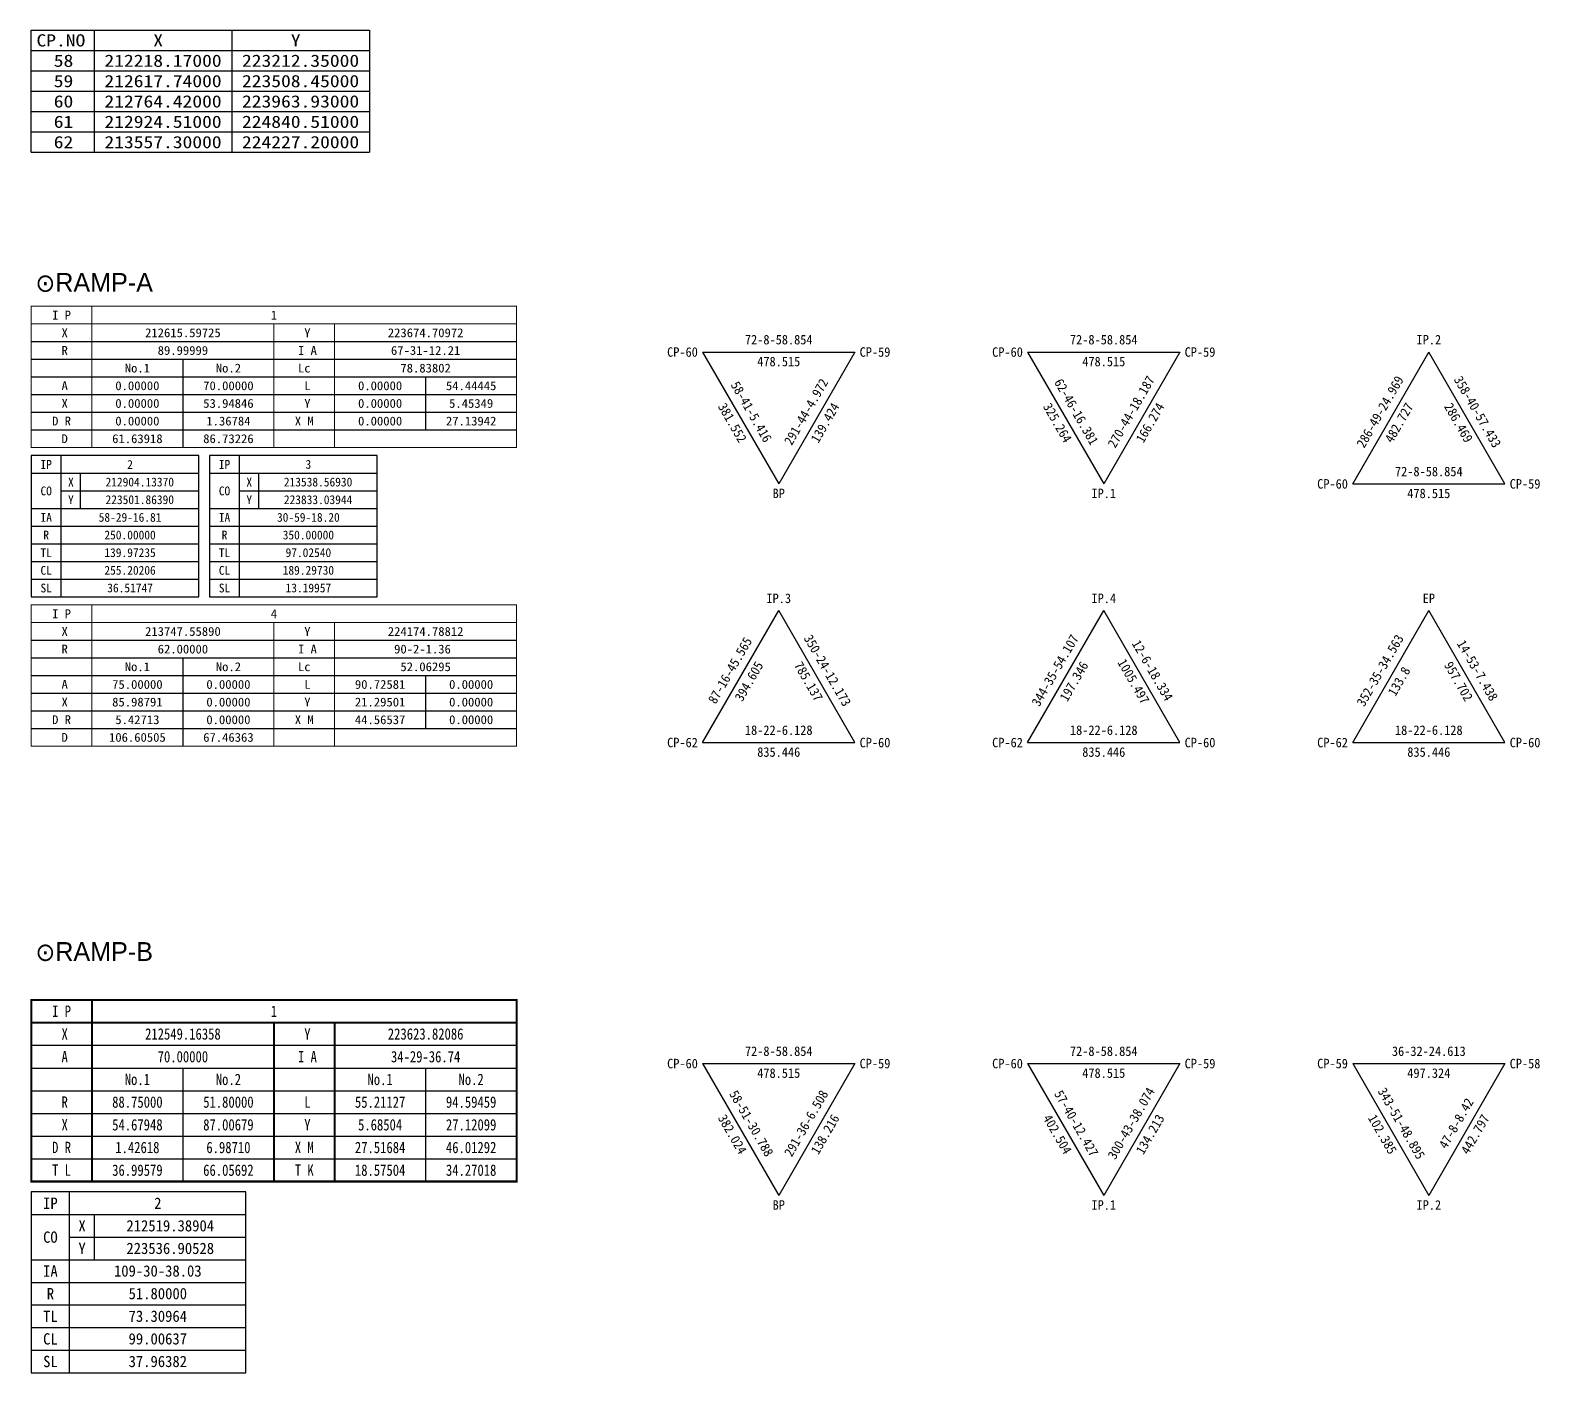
# Model space of a CAD drawing. Extents: x -5410 to -3212, y 168 to 1565.
# Drawn here: x -3989 to -3212, y 866 to 1557 of the extents above; entities that cross this region are included whole.
import ezdxf
from ezdxf.enums import TextEntityAlignment as Align

# ---------------------------------------------------------------- set-up
doc = ezdxf.new("R2010")
doc.units = 0
doc.header["$MEASUREMENT"] = 0
for name, color, linetype in [('CA-ALGN-TBSM', 2, 'CONTINUOUS'), ('CA-DIML', 1, 'CONTINUOUS'), ('CA-DIMT', 3, 'CONTINUOUS'), ('CA-TABL-LIN1', 4, 'CONTINUOUS'), ('CA-TABL-LIN2', 1, 'CONTINUOUS'), ('CA-TABL-TEX2', 3, 'CONTINUOUS'), ('CZ-TEX1', 6, 'CONTINUOUS')]:
    doc.layers.add(name, color=color, linetype=linetype)
doc.styles.add('GHS', font='DotumChe.ttf')
doc.styles.add('GTXT', font='DotumChe.ttf')

# ---------------------------------------------------------------- blocks, each defined once
blk = doc.blocks.new('CACTCRV')
at = {"layer": 'CA-TABL-LIN1'}
blk.add_line((-15.25, -20), (-15.25, 20), dxfattribs=at)
blk.add_lwpolyline([(-23.75, -20), (23.75, -20), (23.75, 20), (-23.75, 20)], close=True, dxfattribs=at)
at = {"layer": 'CA-TABL-LIN2'}
for p, q in [((-23.75, 15), (23.75, 15)), ((-9.75, 5), (-9.75, 15)), ((-15.25, 10), (23.75, 10)), ((-23.75, 5), (23.75, 5)), ((-23.75, 0), (23.75, 0)), ((-23.75, -5), (23.75, -5)), ((-23.75, -10), (23.75, -10)), ((-23.75, -15), (23.75, -15))]:
    blk.add_line(p, q, dxfattribs=at)
at = {"layer": 'CA-TABL-TEX2', "style": 'GTXT'}
for s, p in [('IP', (-19.5, 17.5)), ('X', (-12.5, 12.5)), ('CO', (-19.5, 10)), ('Y', (-12.5, 7.5)), ('IA', (-19.5, 2.5)), ('R', (-19.5, -2.5)), ('TL', (-19.5, -7.5)), ('CL', (-19.5, -12.5)), ('SL', (-19.5, -17.5))]:
    blk.add_text(s, height=2.5, dxfattribs=at).set_placement(p, align=Align.MIDDLE_CENTER)
at = {"layer": 'CA-TABL-TEX2', "style": 'GTXT', "flags": 4}
for tag, p in [('IPNO', (4.25, 17.5)), ('COX', (7, 12.5)), ('COY', (7, 7.5)), ('IA', (4.25, 2.5)), ('R', (4.25, -2.5)), ('TL', (4.25, -7.5)), ('CL', (4.25, -12.5)), ('SL', (4.25, -17.5))]:
    blk.add_attdef(tag, text='', height=2.5, dxfattribs=at).set_placement(p, align=Align.MIDDLE)

msp = doc.modelspace()

# ---------------------------------------------------------------- linework, layer by layer
at = {"layer": 'CA-DIML'}
for p, q in [((-3642.7, 1391.67), (-3564.3, 1391.67)), ((-3642.7, 1391.67), (-3603.5, 1323.78)), ((-3564.3, 1391.67), (-3603.5, 1323.78)), ((-3475.32, 1391.67), (-3436.12, 1323.78)), ((-3475.32, 1391.67), (-3396.92, 1391.67)), ((-3396.92, 1391.67), (-3436.12, 1323.78)), ((-3307.93, 1323.78), (-3268.73, 1391.67)), ((-3229.53, 1323.78), (-3268.73, 1391.67)), ((-3307.93, 1323.78), (-3229.53, 1323.78)), ((-3642.7, 1190.59), (-3603.5, 1258.48)), ((-3564.3, 1190.59), (-3603.5, 1258.48)), ((-3475.32, 1190.59), (-3436.12, 1258.48)), ((-3396.92, 1190.59), (-3436.12, 1258.48)), ((-3307.93, 1190.59), (-3268.73, 1258.48)), ((-3229.53, 1190.59), (-3268.73, 1258.48)), ((-3642.7, 1190.59), (-3564.3, 1190.59)), ((-3475.32, 1190.59), (-3396.92, 1190.59)), ((-3307.93, 1190.59), (-3229.53, 1190.59)), ((-3642.7, 1025.27), (-3603.5, 957.37)), ((-3642.7, 1025.27), (-3564.3, 1025.27)), ((-3564.3, 1025.27), (-3603.5, 957.37)), ((-3475.32, 1025.27), (-3396.92, 1025.27)), ((-3475.32, 1025.27), (-3436.12, 957.37)), ((-3396.92, 1025.27), (-3436.12, 957.37)), ((-3307.93, 1025.27), (-3229.53, 1025.27)), ((-3307.93, 1025.27), (-3268.73, 957.37)), ((-3229.53, 1025.27), (-3268.73, 957.37))]:
    msp.add_line(p, q, dxfattribs=at)
at = {"layer": 'CA-TABL-LIN1'}
for p, q in [((-3988.47, 1557.38), (-3814.33, 1557.38)), ((-3988.47, 1494.51), (-3988.47, 1557.38)), ((-3955.99, 1557.38), (-3955.99, 1494.51)), ((-3814.33, 1557.38), (-3814.33, 1494.51)), ((-3988.47, 1494.51), (-3814.33, 1494.51))]:
    msp.add_line(p, q, dxfattribs=at)
at = {"layer": 'CA-TABL-LIN1', "flags": 128}
for points, const_width in [([(-3988.47, 1342.49), (-3988.47, 1415.21), (-3738.47, 1415.21), (-3738.47, 1342.49)], 0.519), ([(-3988.47, 964.54), (-3988.47, 1058.04), (-3738.47, 1058.04), (-3738.47, 964.54)], 1.04)]:
    msp.add_lwpolyline(points, close=True, dxfattribs=dict(at, const_width=const_width))
for points, const_width in [([(-3957.22, 1415.21), (-3957.22, 1342.49)], 0.519), ([(-3863.47, 1406.12), (-3863.47, 1342.49)], 0.519), ([(-3832.22, 1406.12), (-3832.22, 1342.49)], 0.519), ([(-3988.47, 1188.7), (-3988.47, 1261.43), (-3738.47, 1261.43), (-3738.47, 1188.7), (-3988.47, 1188.7)], 0.519), ([(-3957.22, 1261.43), (-3957.22, 1188.7)], 0.519), ([(-3863.47, 1252.34), (-3863.47, 1188.7)], 0.519), ([(-3832.22, 1252.34), (-3832.22, 1188.7)], 0.519), ([(-3957.22, 1058.04), (-3957.22, 964.54)], 1.04), ([(-3863.47, 1046.35), (-3863.47, 964.54)], 1.04), ([(-3832.22, 1046.35), (-3832.22, 964.54)], 1.04)]:
    msp.add_lwpolyline(points, dxfattribs=dict(at, const_width=const_width))
at = {"layer": 'CA-TABL-LIN2'}
for p, q in [((-3885.16, 1557.38), (-3885.16, 1494.51)), ((-3988.47, 1546.9), (-3814.33, 1546.9)), ((-3988.47, 1546.9), (-3814.33, 1546.9)), ((-3988.47, 1536.43), (-3814.33, 1536.43)), ((-3988.47, 1525.95), (-3814.33, 1525.95)), ((-3988.47, 1515.47), (-3814.33, 1515.47)), ((-3988.47, 1504.99), (-3814.33, 1504.99)), ((-3988.47, 1397.03), (-3738.47, 1397.03)), ((-3988.47, 1387.94), (-3738.47, 1387.94)), ((-3910.34, 1387.94), (-3910.34, 1342.49)), ((-3988.47, 1378.85), (-3738.47, 1378.85)), ((-3785.34, 1378.85), (-3785.34, 1351.58)), ((-3988.47, 1369.76), (-3738.47, 1369.76)), ((-3988.47, 1360.67), (-3738.47, 1360.67)), ((-3988.47, 1351.58), (-3738.47, 1351.58)), ((-3988.47, 1243.24), (-3738.47, 1243.24)), ((-3988.47, 1234.15), (-3738.47, 1234.15)), ((-3910.34, 1234.15), (-3910.34, 1188.7)), ((-3988.47, 1225.06), (-3738.47, 1225.06)), ((-3785.34, 1225.06), (-3785.34, 1197.79)), ((-3988.47, 1215.97), (-3738.47, 1215.97)), ((-3988.47, 1206.88), (-3738.47, 1206.88)), ((-3988.47, 1197.79), (-3738.47, 1197.79)), ((-3988.47, 1034.67), (-3738.47, 1034.67)), ((-3988.47, 1022.98), (-3738.47, 1022.98)), ((-3910.34, 1022.98), (-3910.34, 964.54)), ((-3785.34, 1022.98), (-3785.34, 964.54)), ((-3988.47, 1011.29), (-3738.47, 1011.29)), ((-3988.47, 999.6), (-3738.47, 999.6)), ((-3988.47, 987.91), (-3738.47, 987.91)), ((-3988.47, 976.22), (-3738.47, 976.22))]:
    msp.add_line(p, q, dxfattribs=at)
at = {"layer": 'CA-TABL-LIN2', "flags": 128}
for points, const_width in [([(-3988.47, 1406.12), (-3738.47, 1406.12)], 0.519), ([(-3988.47, 1252.34), (-3738.47, 1252.34)], 0.519), ([(-3988.47, 1046.35), (-3738.47, 1046.35)], 1.04)]:
    msp.add_lwpolyline(points, dxfattribs=dict(at, const_width=const_width))

# ---------------------------------------------------------------- block references
at = {"layer": 'CA-ALGN-TBSM'}
ref = msp.add_blockref('CACTCRV', (-3945.29, 1301.96), dxfattribs=dict(at, xscale=1.818181950893063, yscale=1.818181950893404, zscale=1.818181950893335))
ref.add_attrib('IPNO', '2', dxfattribs={"layer": 'CA-TABL-TEX2', "height": 4.55, "style": 'GTXT'}).set_placement((-3937.56, 1333.78), align=Align.MIDDLE)
ref.add_attrib('COX', '212904.13370', dxfattribs={"layer": 'CA-TABL-TEX2', "height": 4.5455, "style": 'GTXT'}).set_placement((-3932.56, 1324.68), align=Align.MIDDLE)
ref.add_attrib('COY', '223501.86390', dxfattribs={"layer": 'CA-TABL-TEX2', "height": 4.5455, "style": 'GTXT'}).set_placement((-3932.56, 1315.59), align=Align.MIDDLE)
ref.add_attrib('IA', '58-29-16.81', dxfattribs={"layer": 'CA-TABL-TEX2', "height": 4.5455, "style": 'GTXT'}).set_placement((-3937.56, 1306.5), align=Align.MIDDLE)
ref.add_attrib('R', '250.00000', dxfattribs={"layer": 'CA-TABL-TEX2', "height": 4.545, "style": 'GTXT'}).set_placement((-3937.56, 1297.41), align=Align.MIDDLE)
ref.add_attrib('TL', '139.97235', dxfattribs={"layer": 'CA-TABL-TEX2', "height": 4.545, "style": 'GTXT'}).set_placement((-3937.56, 1288.32), align=Align.MIDDLE)
ref.add_attrib('CL', '255.20206', dxfattribs={"layer": 'CA-TABL-TEX2', "height": 4.545, "style": 'GTXT'}).set_placement((-3937.56, 1279.23), align=Align.MIDDLE)
ref.add_attrib('SL', '36.51747', dxfattribs={"layer": 'CA-TABL-TEX2', "height": 4.545, "style": 'GTXT'}).set_placement((-3937.56, 1270.14), align=Align.MIDDLE)
ref = msp.add_blockref('CACTCRV', (-3853.46, 1301.96), dxfattribs=dict(at, xscale=1.818181950893063, yscale=1.818181950893404, zscale=1.818181950893335))
ref.add_attrib('IPNO', '3', dxfattribs={"layer": 'CA-TABL-TEX2', "height": 4.55, "style": 'GTXT'}).set_placement((-3845.73, 1333.78), align=Align.MIDDLE)
ref.add_attrib('COX', '213538.56930', dxfattribs={"layer": 'CA-TABL-TEX2', "height": 4.5455, "style": 'GTXT'}).set_placement((-3840.73, 1324.68), align=Align.MIDDLE)
ref.add_attrib('COY', '223833.03944', dxfattribs={"layer": 'CA-TABL-TEX2', "height": 4.5455, "style": 'GTXT'}).set_placement((-3840.73, 1315.59), align=Align.MIDDLE)
ref.add_attrib('IA', '30-59-18.20', dxfattribs={"layer": 'CA-TABL-TEX2', "height": 4.5455, "style": 'GTXT'}).set_placement((-3845.73, 1306.5), align=Align.MIDDLE)
ref.add_attrib('R', '350.00000', dxfattribs={"layer": 'CA-TABL-TEX2', "height": 4.545, "style": 'GTXT'}).set_placement((-3845.73, 1297.41), align=Align.MIDDLE)
ref.add_attrib('TL', '97.02540', dxfattribs={"layer": 'CA-TABL-TEX2', "height": 4.545, "style": 'GTXT'}).set_placement((-3845.73, 1288.32), align=Align.MIDDLE)
ref.add_attrib('CL', '189.29730', dxfattribs={"layer": 'CA-TABL-TEX2', "height": 4.545, "style": 'GTXT'}).set_placement((-3845.73, 1279.23), align=Align.MIDDLE)
ref.add_attrib('SL', '13.19957', dxfattribs={"layer": 'CA-TABL-TEX2', "height": 4.545, "style": 'GTXT'}).set_placement((-3845.73, 1270.14), align=Align.MIDDLE)
ref = msp.add_blockref('CACTCRV', (-3933.16, 912.61), dxfattribs=dict(at, xscale=2.328669408245787, yscale=2.328669408246299, zscale=2.328669408246212))
ref.add_attrib('IPNO', '2', dxfattribs={"layer": 'CA-TABL-TEX2', "height": 5.82, "style": 'GTXT'}).set_placement((-3923.27, 953.36), align=Align.MIDDLE)
ref.add_attrib('COX', '212519.38904', dxfattribs={"layer": 'CA-TABL-TEX2', "height": 5.8217, "style": 'GTXT'}).set_placement((-3916.86, 941.71), align=Align.MIDDLE)
ref.add_attrib('COY', '223536.90528', dxfattribs={"layer": 'CA-TABL-TEX2', "height": 5.8217, "style": 'GTXT'}).set_placement((-3916.86, 930.07), align=Align.MIDDLE)
ref.add_attrib('IA', '109-30-38.03', dxfattribs={"layer": 'CA-TABL-TEX2', "height": 5.8217, "style": 'GTXT'}).set_placement((-3923.27, 918.43), align=Align.MIDDLE)
ref.add_attrib('R', '51.80000', dxfattribs={"layer": 'CA-TABL-TEX2', "height": 5.822, "style": 'GTXT'}).set_placement((-3923.27, 906.78), align=Align.MIDDLE)
ref.add_attrib('TL', '73.30964', dxfattribs={"layer": 'CA-TABL-TEX2', "height": 5.822, "style": 'GTXT'}).set_placement((-3923.27, 895.14), align=Align.MIDDLE)
ref.add_attrib('CL', '99.00637', dxfattribs={"layer": 'CA-TABL-TEX2', "height": 5.822, "style": 'GTXT'}).set_placement((-3923.27, 883.5), align=Align.MIDDLE)
ref.add_attrib('SL', '37.96382', dxfattribs={"layer": 'CA-TABL-TEX2', "height": 5.822, "style": 'GTXT'}).set_placement((-3923.27, 871.85), align=Align.MIDDLE)

# ---------------------------------------------------------------- texts
at = {"layer": 'CA-DIMT', "style": 'GHS'}
for s, p in [('72-8-58.854', (-3603.5, 1394.12)), ('72-8-58.854', (-3436.12, 1394.12)), ('IP.2', (-3268.73, 1394.12)), ('72-8-58.854', (-3268.73, 1326.23)), ('IP.3', (-3603.5, 1260.93)), ('IP.4', (-3436.12, 1260.93)), ('EP', (-3268.73, 1260.93)), ('18-22-6.128', (-3603.5, 1193.04)), ('18-22-6.128', (-3436.12, 1193.04)), ('18-22-6.128', (-3268.73, 1193.04)), ('72-8-58.854', (-3603.5, 1027.72)), ('72-8-58.854', (-3436.12, 1027.72)), ('36-32-24.613', (-3268.73, 1027.72))]:
    msp.add_text(s, height=4.9, dxfattribs=at).set_placement(p, align=Align.BOTTOM_CENTER)
for s, p in [('CP-60', (-3645.15, 1391.67)), ('CP-60', (-3477.77, 1391.67)), ('CP-60', (-3310.38, 1323.78)), ('CP-62', (-3645.15, 1190.59)), ('CP-62', (-3477.77, 1190.59)), ('CP-62', (-3310.38, 1190.59)), ('CP-60', (-3645.15, 1025.27)), ('CP-60', (-3477.77, 1025.27)), ('CP-59', (-3310.38, 1025.27))]:
    msp.add_text(s, height=4.9, dxfattribs=at).set_placement(p, align=Align.MIDDLE_RIGHT)
for s, p in [('CP-59', (-3561.85, 1391.67)), ('CP-59', (-3394.47, 1391.67)), ('CP-59', (-3227.08, 1323.78)), ('CP-60', (-3561.85, 1190.59)), ('CP-60', (-3394.47, 1190.59)), ('CP-60', (-3227.08, 1190.59)), ('CP-59', (-3561.85, 1025.27)), ('CP-59', (-3394.47, 1025.27)), ('CP-58', (-3227.08, 1025.27))]:
    msp.add_text(s, height=4.9, dxfattribs=at).set_placement(p, align=Align.MIDDLE_LEFT)
for s, p in [('478.515', (-3603.5, 1389.22)), ('478.515', (-3436.12, 1389.22)), ('BP', (-3603.5, 1321.33)), ('IP.1', (-3436.12, 1321.33)), ('478.515', (-3268.73, 1321.33)), ('835.446', (-3603.5, 1188.14)), ('835.446', (-3436.12, 1188.14)), ('835.446', (-3268.73, 1188.14)), ('478.515', (-3603.5, 1022.82)), ('478.515', (-3436.12, 1022.82)), ('497.324', (-3268.73, 1022.82)), ('BP', (-3603.5, 954.92)), ('IP.1', (-3436.12, 954.92)), ('IP.2', (-3268.73, 954.92))]:
    msp.add_text(s, height=4.9, dxfattribs=at).set_placement(p, align=Align.TOP_CENTER)
for s, rotation, p in [('58-41-5.416', 300, (-3620.98, 1358.95)), ('291-44-4.972', 60, (-3586.03, 1358.95)), ('62-46-16.381', 300, (-3453.6, 1358.95)), ('270-44-18.187', 60, (-3418.64, 1358.95)), ('286-49-24.969', 60, (-3290.46, 1358.95)), ('358-40-57.433', 300, (-3247.01, 1358.95)), ('87-16-45.565', 60, (-3625.23, 1225.76)), ('350-24-12.173', 300, (-3581.78, 1225.76)), ('344-35-54.107', 60, (-3457.84, 1225.76)), ('352-35-34.563', 60, (-3290.46, 1225.76)), ('12-6-18.334', 300, (-3414.4, 1225.76)), ('14-53-7.438', 300, (-3247.01, 1225.76)), ('58-51-30.788', 300, (-3620.98, 992.55)), ('291-36-6.508', 60, (-3586.03, 992.55)), ('57-40-12.427', 300, (-3453.6, 992.55)), ('300-43-38.074', 60, (-3418.64, 992.55)), ('343-51-48.895', 300, (-3286.21, 992.55)), ('47-8-8.42', 60, (-3251.26, 992.55))]:
    msp.add_text(s, height=4.9, rotation=rotation, dxfattribs=at).set_placement(p, align=Align.BOTTOM_CENTER)
for s, rotation, p in [('381.552', 300, (-3625.23, 1356.5)), ('139.424', 60, (-3581.78, 1356.5)), ('325.264', 300, (-3457.84, 1356.5)), ('166.274', 60, (-3414.4, 1356.5)), ('482.727', 60, (-3286.21, 1356.5)), ('286.469', 300, (-3251.26, 1356.5)), ('394.605', 60, (-3620.98, 1223.31)), ('785.137', 300, (-3586.03, 1223.31)), ('197.346', 60, (-3453.6, 1223.31)), ('1005.497', 300, (-3418.64, 1223.31)), ('133.8', 60, (-3286.21, 1223.31)), ('957.702', 300, (-3251.26, 1223.31)), ('382.024', 300, (-3625.23, 990.1)), ('138.216', 60, (-3581.78, 990.1)), ('402.504', 300, (-3457.84, 990.1)), ('134.213', 60, (-3414.4, 990.1)), ('102.385', 300, (-3290.46, 990.1)), ('442.797', 60, (-3247.01, 990.1))]:
    msp.add_text(s, height=4.9, rotation=rotation, dxfattribs=at).set_placement(p, align=Align.TOP_CENTER)
at = {"layer": 'CA-TABL-TEX2', "style": 'GHS'}
for s, height, rotation, width, p, p2 in [('CP.NO', 6.287, 359.99995, 1.173437, (-3985.75, 1549), (-3960.6, 1549)), ('X', 6.29, 359.99995, 1.173438, (-3925.6, 1549), (-3920.57, 1549)), ('Y', 6.29, 359.99995, 1.173438, (-3854.77, 1549), (-3849.74, 1549)), ('58', 6.287, 359.99995, 1.173438, (-3976.85, 1538.52), (-3966.79, 1538.52)), ('212218.17000', 6.2867, 359.99995, 1.173437, (-3950.75, 1538.52), (-3890.4, 1538.52)), ('223212.35000', 6.2867, 359.99995, 1.173437, (-3879.92, 1538.52), (-3819.57, 1538.52)), ('59', 6.287, 359.99995, 1.173437, (-3976.85, 1528.04), (-3966.79, 1528.04)), ('212617.74000', 6.2867, 359.99995, 1.173438, (-3950.75, 1528.04), (-3890.4, 1528.04)), ('223508.45000', 6.2867, 359.99995, 1.173437, (-3879.92, 1528.04), (-3819.57, 1528.04)), ('60', 6.287, 359.99995, 1.173438, (-3976.85, 1517.57), (-3966.79, 1517.57)), ('212764.42000', 6.2867, 359.99995, 1.173437, (-3950.75, 1517.57), (-3890.4, 1517.57)), ('223963.93000', 6.2867, 359.99995, 1.173438, (-3879.92, 1517.57), (-3819.57, 1517.57)), ('61', 6.287, 359.99995, 1.173438, (-3976.85, 1507.09), (-3966.79, 1507.09)), ('212924.51000', 6.2867, 359.99995, 1.173437, (-3950.75, 1507.09), (-3890.4, 1507.09)), ('224840.51000', 6.2867, 359.99995, 1.173437, (-3879.92, 1507.09), (-3819.57, 1507.09)), ('62', 6.287, 359.99995, 1.173438, (-3976.85, 1496.61), (-3966.79, 1496.61)), ('213557.30000', 6.2867, 359.99995, 1.173437, (-3950.75, 1496.61), (-3890.4, 1496.61)), ('224227.20000', 6.2867, 359.99995, 1.173437, (-3879.92, 1496.61), (-3819.57, 1496.61)), ('I P', 4.545, 0, 1.047712, (-3977.71, 1408.4), (-3967.97, 1408.4)), ('1', 4.55, 0, 1.047712, (-3865.09, 1408.4), (-3861.85, 1408.4)), (' X', 4.545, 0, 1.047712, (-3976.09, 1399.31), (-3969.6, 1399.31)), ('212615.59725', 4.5455, 0, 1.047712, (-3929.82, 1399.31), (-3890.86, 1399.31)), (' Y', 4.545, 0, 1.047712, (-3851.09, 1399.31), (-3844.6, 1399.31)), ('223674.70972', 4.5455, 0, 1.047712, (-3804.82, 1399.31), (-3765.86, 1399.31)), (' R', 4.545, 0, 1.047712, (-3976.09, 1390.21), (-3969.6, 1390.21)), ('89.99999', 4.545, 0, 1.047712, (-3923.33, 1390.21), (-3897.36, 1390.21)), (' I A', 4.545, 0, 1.047712, (-3854.34, 1390.21), (-3841.35, 1390.21)), ('67-31-12.21', 4.5455, 0, 1.047712, (-3803.2, 1390.21), (-3767.49, 1390.21)), ('No.1', 4.545, 0, 1.047712, (-3940.28, 1381.12), (-3927.29, 1381.12)), ('No.2', 4.545, 0, 1.047712, (-3893.4, 1381.12), (-3880.41, 1381.12)), ('Lc', 4.545, 0, 1.047712, (-3851.09, 1381.12), (-3844.6, 1381.12)), ('78.83802', 4.545, 0, 1.047712, (-3798.33, 1381.12), (-3772.36, 1381.12)), (' A', 4.545, 0, 1.047712, (-3976.09, 1372.03), (-3969.6, 1372.03)), ('0.00000', 4.545, 0, 1.047712, (-3945.15, 1372.03), (-3922.42, 1372.03)), ('70.00000', 4.545, 0, 1.047712, (-3899.89, 1372.03), (-3873.92, 1372.03)), (' L', 4.545, 0, 1.047712, (-3851.09, 1372.03), (-3844.6, 1372.03)), ('0.00000', 4.545, 0, 1.047712, (-3820.15, 1372.03), (-3797.42, 1372.03)), ('54.44445', 4.545, 0, 1.047712, (-3774.89, 1372.03), (-3748.92, 1372.03)), (' X', 4.545, 0, 1.047712, (-3976.09, 1362.94), (-3969.6, 1362.94)), ('0.00000', 4.545, 0, 1.047712, (-3945.15, 1362.94), (-3922.42, 1362.94)), ('53.94846', 4.545, 0, 1.047712, (-3899.89, 1362.94), (-3873.92, 1362.94)), (' Y', 4.545, 0, 1.047712, (-3851.09, 1362.94), (-3844.6, 1362.94)), ('0.00000', 4.545, 0, 1.047712, (-3820.15, 1362.94), (-3797.42, 1362.94)), ('5.45349', 4.545, 0, 1.047712, (-3773.27, 1362.94), (-3750.54, 1362.94)), ('D R', 4.545, 0, 1.047712, (-3977.71, 1353.85), (-3967.97, 1353.85)), ('0.00000', 4.545, 0, 1.047712, (-3945.15, 1353.85), (-3922.42, 1353.85)), ('1.36784', 4.545, 0, 1.047712, (-3898.27, 1353.85), (-3875.54, 1353.85)), ('X M', 4.545, 0, 1.047712, (-3852.71, 1353.85), (-3842.97, 1353.85)), ('0.00000', 4.545, 0, 1.047712, (-3820.15, 1353.85), (-3797.42, 1353.85)), ('27.13942', 4.545, 0, 1.047712, (-3774.89, 1353.85), (-3748.92, 1353.85)), (' D', 4.545, 0, 1.047712, (-3976.09, 1344.76), (-3969.6, 1344.76)), ('61.63918', 4.545, 0, 1.047712, (-3946.77, 1344.76), (-3920.79, 1344.76)), ('86.73226', 4.545, 0, 1.047712, (-3899.89, 1344.76), (-3873.92, 1344.76)), ('I P', 4.545, 360, 1.047712, (-3977.71, 1254.61), (-3967.97, 1254.61)), ('4', 4.55, 360, 1.047712, (-3865.09, 1254.61), (-3861.85, 1254.61)), (' X', 4.545, 360, 1.047712, (-3976.09, 1245.52), (-3969.6, 1245.52)), ('213747.55890', 4.5455, 360, 1.047712, (-3929.82, 1245.52), (-3890.86, 1245.52)), (' Y', 4.545, 360, 1.047712, (-3851.09, 1245.52), (-3844.6, 1245.52)), ('224174.78812', 4.5455, 360, 1.047712, (-3804.82, 1245.52), (-3765.86, 1245.52)), (' R', 4.545, 360, 1.047712, (-3976.09, 1236.43), (-3969.6, 1236.43)), ('62.00000', 4.545, 360, 1.047712, (-3923.33, 1236.43), (-3897.36, 1236.43)), (' I A', 4.545, 360, 1.047712, (-3854.34, 1236.43), (-3841.35, 1236.43)), ('90-2-1.36 ', 4.545, 360, 1.047712, (-3801.58, 1236.43), (-3769.11, 1236.43)), ('No.1', 4.545, 360, 1.047712, (-3940.28, 1227.34), (-3927.29, 1227.34)), ('No.2', 4.545, 360, 1.047712, (-3893.4, 1227.34), (-3880.41, 1227.34)), ('Lc', 4.545, 360, 1.047712, (-3851.09, 1227.34), (-3844.6, 1227.34)), ('52.06295', 4.545, 360, 1.047712, (-3798.33, 1227.34), (-3772.36, 1227.34)), (' A', 4.545, 360, 1.047712, (-3976.09, 1218.24), (-3969.6, 1218.24)), ('75.00000', 4.545, 360, 1.047712, (-3946.77, 1218.24), (-3920.79, 1218.24)), ('0.00000', 4.545, 360, 1.047712, (-3898.27, 1218.24), (-3875.54, 1218.24)), (' L', 4.545, 360, 1.047712, (-3851.09, 1218.24), (-3844.6, 1218.24)), ('90.72581', 4.545, 360, 1.047712, (-3821.77, 1218.24), (-3795.79, 1218.24)), ('0.00000', 4.545, 360, 1.047712, (-3773.27, 1218.24), (-3750.54, 1218.24)), (' X', 4.545, 360, 1.047712, (-3976.09, 1209.15), (-3969.6, 1209.15)), ('85.98791', 4.545, 360, 1.047712, (-3946.77, 1209.15), (-3920.79, 1209.15)), ('0.00000', 4.545, 360, 1.047712, (-3898.27, 1209.15), (-3875.54, 1209.15)), (' Y', 4.545, 360, 1.047712, (-3851.09, 1209.15), (-3844.6, 1209.15)), ('21.29501', 4.545, 360, 1.047712, (-3821.77, 1209.15), (-3795.79, 1209.15)), ('0.00000', 4.545, 360, 1.047712, (-3773.27, 1209.15), (-3750.54, 1209.15)), ('D R', 4.545, 360, 1.047712, (-3977.71, 1200.06), (-3967.97, 1200.06)), ('5.42713', 4.545, 360, 1.047712, (-3945.15, 1200.06), (-3922.42, 1200.06)), ('0.00000', 4.545, 360, 1.047712, (-3898.27, 1200.06), (-3875.54, 1200.06)), ('X M', 4.545, 360, 1.047712, (-3852.71, 1200.06), (-3842.97, 1200.06)), ('44.56537', 4.545, 360, 1.047712, (-3821.77, 1200.06), (-3795.79, 1200.06)), ('0.00000', 4.545, 360, 1.047712, (-3773.27, 1200.06), (-3750.54, 1200.06)), (' D', 4.545, 360, 1.047712, (-3976.09, 1190.97), (-3969.6, 1190.97)), ('106.60505', 4.545, 360, 1.047712, (-3948.39, 1190.97), (-3919.17, 1190.97)), ('67.46363', 4.545, 360, 1.047712, (-3899.89, 1190.97), (-3873.92, 1190.97)), ('I P', 5.844, 360, 0.814887, (-3977.71, 1049.28), (-3967.97, 1049.28)), ('1', 5.84, 360, 0.814887, (-3865.09, 1049.28), (-3861.85, 1049.28)), (' X', 5.844, 360, 0.814887, (-3976.09, 1037.59), (-3969.6, 1037.59)), ('212549.16358', 5.8442, 360, 0.814887, (-3929.82, 1037.59), (-3890.86, 1037.59)), (' Y', 5.844, 360, 0.814887, (-3851.09, 1037.59), (-3844.6, 1037.59)), ('223623.82086', 5.8442, 360, 0.814887, (-3804.82, 1037.59), (-3765.86, 1037.59)), (' A', 5.844, 360, 0.814887, (-3976.09, 1025.9), (-3969.6, 1025.9)), ('70.00000', 5.844, 360, 0.814887, (-3923.33, 1025.9), (-3897.36, 1025.9)), (' I A', 5.844, 360, 0.814887, (-3854.34, 1025.9), (-3841.35, 1025.9)), ('34-29-36.74', 5.8442, 360, 0.814887, (-3803.2, 1025.9), (-3767.49, 1025.9)), ('No.1', 5.844, 360, 0.814887, (-3940.28, 1014.21), (-3927.29, 1014.21)), ('No.2', 5.844, 360, 0.814887, (-3893.4, 1014.21), (-3880.41, 1014.21)), ('No.1', 5.844, 360, 0.814887, (-3815.28, 1014.21), (-3802.29, 1014.21)), ('No.2', 5.844, 360, 0.814887, (-3768.4, 1014.21), (-3755.41, 1014.21)), (' R', 5.844, 360, 0.814887, (-3976.09, 1002.52), (-3969.6, 1002.52)), ('88.75000', 5.844, 360, 0.814887, (-3946.77, 1002.52), (-3920.79, 1002.52)), ('51.80000', 5.844, 360, 0.814887, (-3899.89, 1002.52), (-3873.92, 1002.52)), (' L', 5.844, 360, 0.814887, (-3851.09, 1002.52), (-3844.6, 1002.52)), ('55.21127', 5.844, 360, 0.814887, (-3821.77, 1002.52), (-3795.79, 1002.52)), ('94.59459', 5.844, 360, 0.814887, (-3774.89, 1002.52), (-3748.92, 1002.52)), (' X', 5.844, 360, 0.814887, (-3976.09, 990.83), (-3969.6, 990.83)), ('54.67948', 5.844, 360, 0.814887, (-3946.77, 990.83), (-3920.79, 990.83)), ('87.00679', 5.844, 360, 0.814887, (-3899.89, 990.83), (-3873.92, 990.83)), (' Y', 5.844, 360, 0.814887, (-3851.09, 990.83), (-3844.6, 990.83)), ('5.68504', 5.844, 360, 0.814887, (-3820.15, 990.83), (-3797.42, 990.83)), ('27.12099', 5.844, 360, 0.814887, (-3774.89, 990.83), (-3748.92, 990.83)), ('D R', 5.844, 360, 0.814887, (-3977.71, 979.15), (-3967.97, 979.15)), ('1.42618', 5.844, 360, 0.814887, (-3945.15, 979.15), (-3922.42, 979.15)), ('6.98710', 5.844, 360, 0.814887, (-3898.27, 979.15), (-3875.54, 979.15)), ('X M', 5.844, 360, 0.814887, (-3852.71, 979.15), (-3842.97, 979.15)), ('27.51684', 5.844, 360, 0.814887, (-3821.77, 979.15), (-3795.79, 979.15)), ('46.01292', 5.844, 360, 0.814887, (-3774.89, 979.15), (-3748.92, 979.15)), ('T L', 5.844, 360, 0.814887, (-3977.71, 967.46), (-3967.97, 967.46)), ('36.99579', 5.844, 360, 0.814887, (-3946.77, 967.46), (-3920.79, 967.46)), ('66.05692', 5.844, 360, 0.814887, (-3899.89, 967.46), (-3873.92, 967.46)), ('T K', 5.844, 360, 0.814887, (-3852.71, 967.46), (-3842.97, 967.46)), ('18.57504', 5.844, 360, 0.814887, (-3821.77, 967.46), (-3795.79, 967.46)), ('34.27018', 5.844, 360, 0.814887, (-3774.89, 967.46), (-3748.92, 967.46))]:
    msp.add_text(s, height=height, rotation=rotation, dxfattribs=dict(at, width=width)).set_placement(p, p2, align=Align.FIT)
at = {"layer": 'CZ-TEX1', "char_height": 9.6718, "width": 89.5976, "attachment_point": 1, "style": 'GHS'}
for s, insert in [('\\fﾵﾸ\uffbf\ufff2ￃﾼ|b0|i0|c129|p49;⊙RAMP-A', (-3986.3, 1432.35)), ('\\fﾵﾸ\uffbf\ufff2ￃﾼ|b0|i0|c129|p49;⊙RAMP-B', (-3986.3, 1087.8))]:
    msp.add_mtext(s, dxfattribs=dict(at, insert=insert))

doc.saveas('drawing.dxf')
